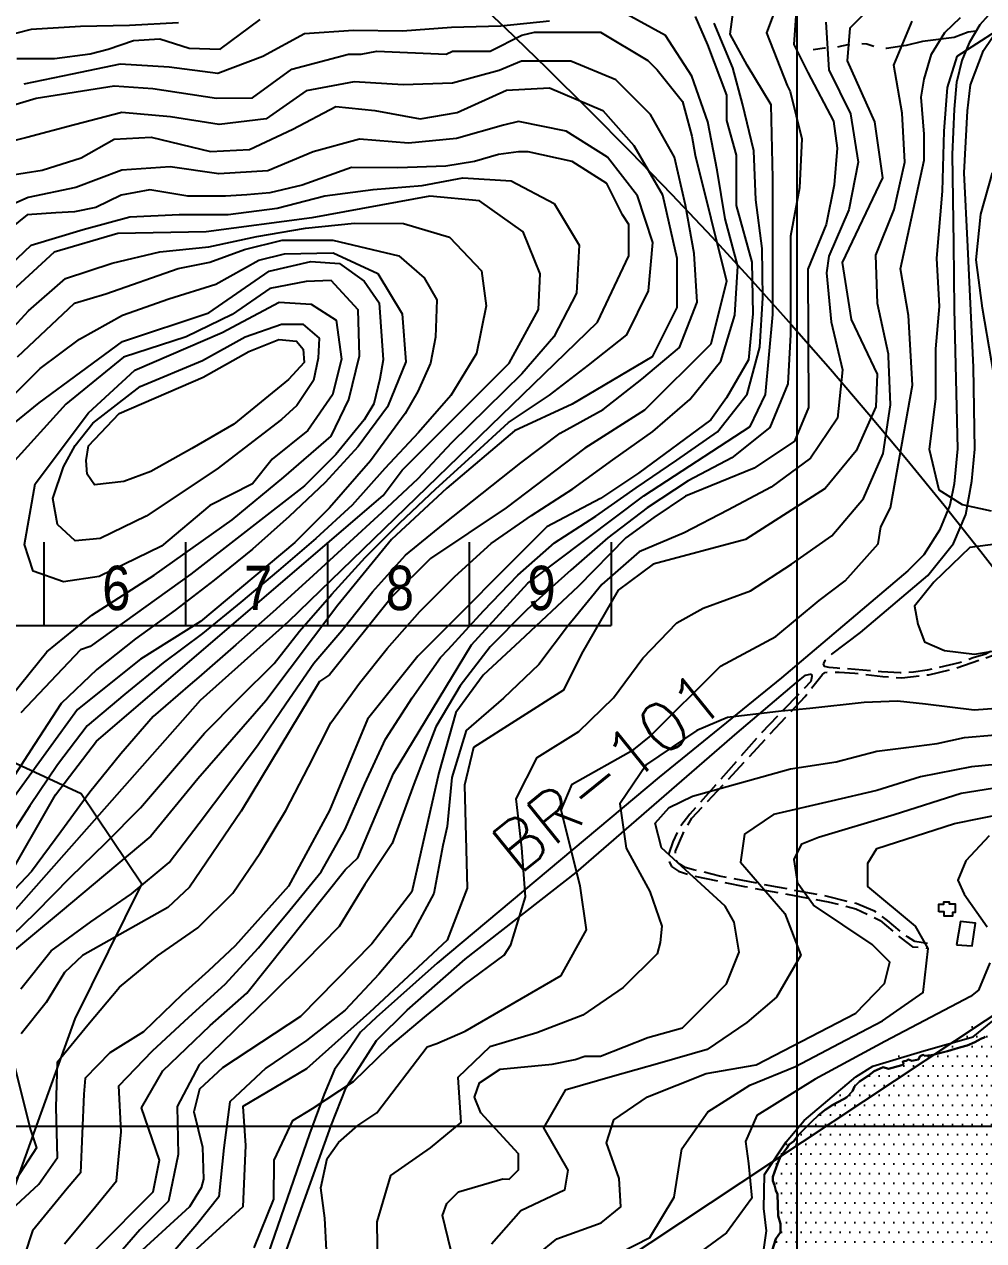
# Model space of a CAD drawing. Header units: millimetres. Extents: x 548366 to 1117317, y 7446967 to 14899125.
# Drawn here: x 556733 to 557512, y 7457322 to 7458309 of the extents above; entities that cross this region are included whole.
import ezdxf
from ezdxf.enums import TextEntityAlignment as Align

# ---------------------------------------------------------------- set-up
doc = ezdxf.new("R2010")
doc.units = ezdxf.units.MM
doc.header["$MEASUREMENT"] = 0
doc.linetypes.add('MEIO-FIOx2', pattern=[20, 15, -5])
doc.linetypes.add('RIO_PERIODICO', pattern=[5.8, 3, -0.4, 0.4, -0.4, 0.4, -0.4, 0.4, -0.4])
for name, color, linetype in [('AQUEDUTO', 7, 'Continuous'), ('AUTO_ESTRADA', 224, 'Continuous'), ('CURVA_INTERMEDIÁRIA', 32, 'Continuous'), ('CURVA_MESTRA', 36, 'Continuous'), ('EDIFICAÇÃO', 7, 'Continuous'), ('HACHURA_OCEANO', 131, 'Continuous'), ('MALHA_TM', 8, 'Continuous'), ('OCEANO', 5, 'Continuous'), ('RADIAIS', 222, 'Continuous'), ('RIO_PERIÓDICO', 4, 'RIO_PERIODICO'), ('RIO_PERMANENTE', 4, 'Continuous'), ('RUA_PAV_C_MEIO_FIO', 1, 'MEIO-FIOx2')]:
    doc.layers.add(name, color=color, linetype=linetype)
doc.styles.add('ar_n', font='ARIALN.TTF', dxfattribs={"height": 30})
doc.styles.add('ROMANS', font='romans.shx')
pattern_1 = [(0, (0, 0), (3.96875, 7.9375), [0, -7.9375])]

msp = doc.modelspace()

# ---------------------------------------------------------------- hatches: boundary and pattern name
at = {"layer": 'HACHURA_OCEANO', "ltscale": 0.5}
h = msp.add_hatch(dxfattribs=at)
h.set_pattern_fill('DOTS', color=256, scale=5, style=0)
h.set_pattern_definition(pattern_1)
h.paths.add_polyline_path([(557753.79, 7457672.69), (557748.34, 7457673.9), (557744.71, 7457672.69), (557730.18, 7457669.07), (557702.94, 7457669.67), (557686.59, 7457671.48), (557664.8, 7457673.3), (557659.35, 7457673.3), (557654.51, 7457671.48), (557642.4, 7457669.67), (557634.53, 7457665.44), (557625.45, 7457654.55), (557616.71, 7457641.38), (557612.48, 7457628.68), (557605.82, 7457617.19), (557599.76, 7457602.08), (557590.68, 7457588.77), (557585.84, 7457582.12), (557581.6, 7457568.22), (557579.79, 7457559.75), (557577.97, 7457548.26), (557572.52, 7457536.17), (557567.03, 7457532.52), (557588.08, 7457526.86), (557587.37, 7457524.14), (557565.18, 7457530.25), (557564.65, 7457522.87), (557563.44, 7457516.82), (557563.44, 7457512.59), (557557.99, 7457508.96), (557556.68, 7457508.43), (557580.91, 7457480), (557582.15, 7457481.11), (557587.33, 7457475.44), (557582.89, 7457472.23), (557578.57, 7457477.16), (557579.43, 7457478.03), (557553.61, 7457507.16), (557547.7, 7457504.73), (557545.88, 7457504.73), (557544.07, 7457507.15), (557542.25, 7457508.96), (557540.44, 7457506.55), (557540.44, 7457502.92), (557538.62, 7457499.29), (557536.8, 7457496.27), (557530.75, 7457491.43), (557521.67, 7457487.8), (557512.59, 7457489.62), (557507.74, 7457490.22), (557506.53, 7457492.64), (557505.93, 7457498.08), (557502.3, 7457496.27), (557498.06, 7457494.45), (557495.03, 7457495.06), (557492.01, 7457493.24), (557491.4, 7457489.62), (557491.4, 7457485.38), (557488.98, 7457481.76), (557484.14, 7457479.94), (557472.63, 7457475.71), (557469, 7457472.69), (557463.55, 7457472.08), (557462.95, 7457475.11), (557461.13, 7457475.11), (557459.92, 7457472.08), (557458.71, 7457469.06), (557453.26, 7457467.85), (557450.23, 7457470.27), (557446.6, 7457473.9), (557441.15, 7457475.11), (557438.73, 7457473.29), (557444.79, 7457470.87), (557446.6, 7457465.43), (557445.19, 7457464.37), (557434.3, 7457461.35), (557430.06, 7457463.77), (557422.79, 7457459.54), (557417.95, 7457455.91), (557410.69, 7457451.07), (557405.84, 7457448.05), (557396.16, 7457448.05), (557393.13, 7457446.24), (557390.1, 7457443.21), (557389.5, 7457439.58), (557388.29, 7457434.75), (557380.42, 7457430.51), (557374.36, 7457427.49), (557371.94, 7457418.42), (557368.51, 7457415), (557865, 7457415), (557865, 7457712.51), (557854.89, 7457708.97), (557847.02, 7457708.97), (557845.2, 7457707.76), (557839.75, 7457703.53), (557836.73, 7457700.51), (557834.3, 7457696.27), (557833.7, 7457692.04), (557831.28, 7457690.23), (557827.64, 7457690.23), (557822.8, 7457689.02), (557826.43, 7457688.41), (557819.17, 7457684.18), (557802.82, 7457679.34), (557792.53, 7457677.53), (557776.79, 7457676.93), (557771.34, 7457675.11), (557767.71, 7457673.9), (557764.69, 7457672.69), (557759.84, 7457674.51)])
h = msp.add_hatch(dxfattribs=at)
h.set_pattern_fill('DOTS', color=256, scale=5, style=0)
h.set_pattern_definition(pattern_1)
h.paths.add_polyline_path([(557335.01, 7457312.61), (557326.54, 7457306.57), (557325.33, 7457305.36), (557325.33, 7457295.69), (557329.65, 7457279.53), (557335.71, 7457263.2), (557338.73, 7457254.74), (557338.73, 7457245.67), (557341.16, 7457234.18), (557350.84, 7457199.72), (557352.66, 7457193.67), (557357.5, 7457186.41), (557365, 7457177.05), (557365, 7457411.49), (557361.05, 7457407.54), (557357.41, 7457402.7), (557353.18, 7457401.49), (557350.75, 7457401.49), (557343.49, 7457394.24), (557341.07, 7457388.8), (557339.86, 7457382.15), (557340.46, 7457373.68), (557340.46, 7457370.66), (557341.67, 7457367.03), (557342.88, 7457362.8), (557344.09, 7457359.77), (557344.7, 7457342.24), (557346.52, 7457335.59), (557346.52, 7457328.94), (557342.88, 7457323.5)])
h = msp.add_hatch(dxfattribs=at)
h.set_pattern_fill('DOTS', color=256, scale=5, style=0)
h.set_pattern_definition(pattern_1)
h.paths.add_polyline_path([(557368.51, 7457415), (557365, 7457411.49), (557365, 7457177.05), (557374.45, 7457165.25), (557382.93, 7457142.88), (557383.53, 7457129.58), (557382.55, 7457122.82), (557379.98, 7457120.62), (557373.16, 7457120.67), (557365, 7457120.14), (557365, 7457118.52), (557368.4, 7457118.09), (557372.64, 7457115.67), (557374.95, 7457108.57), (557379.19, 7457101.31), (557388.27, 7457086.2), (557390.69, 7457077.13), (557392.5, 7457062.01), (557393.11, 7457044.48), (557393.71, 7457036.01), (557398.56, 7457021.5), (557402.8, 7457002.76), (557404.61, 7456993.69), (557413.09, 7456974.95), (557420.5, 7456958.28), (557436.84, 7456933.49), (557446.53, 7456921.4), (557451.98, 7456920.79), (557456.22, 7456921.4), (557462.88, 7456925.03), (557467.72, 7456929.26), (557476.19, 7456929.86), (557481.04, 7456928.05), (557481.04, 7456921.4), (557479.22, 7456917.17), (557474.98, 7456915.35), (557471.96, 7456915.35), (557471.78, 7456915), (557748.76, 7456915), (557755.06, 7456918.54), (557764.14, 7456924.59), (557767.77, 7456930.63), (557769.59, 7456935.47), (557778.06, 7456938.49), (557784.72, 7456943.93), (557792.59, 7456953), (557803.49, 7456959.05), (557809.54, 7456963.89), (557824.07, 7456969.93), (557833.15, 7456977.19), (557841.63, 7456982.63), (557848.71, 7456982.97), (557853.55, 7456983.58), (557857.79, 7456985.39), (557860.82, 7456988.42), (557863.24, 7456993.25), (557865, 7456993.55), (557865, 7457415)])

# ---------------------------------------------------------------- linework, layer by layer
at = {"layer": 'AQUEDUTO', "ltscale": 5}
msp.add_lwpolyline([(556721.05, 7457355.49), (556741.5, 7457411.96), (556773.97, 7457502.06), (556828.11, 7457611.34), (556778.81, 7457684.63), (556711.46, 7457715.86)], dxfattribs=at)
at = {"layer": 'AUTO_ESTRADA', "ltscale": 2.5, "flags": 128}
for points in [[(557521.97, 7458324.13), (557508.63, 7458308.98), (557499.91, 7458294.59), (557493.93, 7458280.11), (557489.8, 7458263.32), (557489.61, 7458262.48), (557487.78, 7458240.49), (557485.94, 7458203.83), (557487, 7458131.24), (557487.78, 7458078.29), (557490.47, 7457964.85), (557487.71, 7457936.44), (557484.04, 7457919.03), (557475.79, 7457898.87), (557462.94, 7457878.7), (557450.09, 7457865.88), (557347.33, 7457778.82), (557248.24, 7457698.18), (557067.95, 7457547.15), (557018.4, 7457503.16), (557005.56, 7457491.25), (556994.55, 7457474.75), (556984.45, 7457461.01), (556976.2, 7457440.85), (556964.27, 7457408.77), (556881.41, 7457168.84)], [(557388.26, 7457798), (557411.57, 7457815.7), (557466.24, 7457862.11), (557487.23, 7457888.01), (557497.11, 7457911.43), (557502.05, 7457938.56), (557504.51, 7457964.45), (557503.28, 7458031.04), (557498.69, 7458128.87), (557495.87, 7458188.86), (557498.36, 7458239.16), (557501, 7458260.39), (557511.36, 7458288.25), (557524.33, 7458307.57), (557542.16, 7458324.26)], [(556917.35, 7457235.8), (556981.67, 7457415.39), (556994.01, 7457446.22), (557005.12, 7457463.48), (557018.7, 7457484.44), (557043.39, 7457509.1), (557090.59, 7457550.6), (557180.71, 7457620.88), (557311.57, 7457734.32), (557359.72, 7457775.01), (557367.07, 7457781.05)]]:
    msp.add_lwpolyline(points, dxfattribs=at)
at = {"layer": 'CURVA_INTERMEDIÁRIA'}
for points, elevation in [([(556791.11, 7457315.12), (556837.22, 7457361.67), (556842.34, 7457387.25), (556827.86, 7457429.82), (556845.09, 7457459.93), (556883.57, 7457496.63), (556913.43, 7457523.01), (556993.25, 7457623.09), (557003.51, 7457632.85), (557032.49, 7457701.36), (557095.66, 7457805.74), (557141.6, 7457855.64), (557235.78, 7457926.75), (557321.92, 7457982.95), (557334.55, 7458009.05), (557340.29, 7458073.86), (557340.29, 7458184.54), (557339.14, 7458244.19), (557319.62, 7458276.3), (557305.84, 7458301.54), (557310.43, 7458335.95)], 140), ([(557345.37, 7458329.4), (557335.32, 7458302.61), (557352.05, 7458259.7), (557354.56, 7458254.98), (557363.92, 7458216.55), (557362.1, 7458176.72), (557354.82, 7458137.54), (557354.63, 7458097.55), (557354.74, 7458057.55), (557352.47, 7458017.73), (557337.94, 7457982.03), (557307.16, 7457957.45), (557271.8, 7457938.76), (557238.34, 7457916.87), (557206.51, 7457892.65), (557176.39, 7457866.34), (557145.53, 7457838.62), (557138.99, 7457832.46), (557110.85, 7457804.04), (557086.49, 7457772.53), (557066.75, 7457739.05), (557048.89, 7457692.61), (557031.27, 7457644.46), (557009.17, 7457611.21), (556988.25, 7457577.13), (556960.3, 7457548.57), (556931.87, 7457520.42), (556903.28, 7457492.46), (556874.56, 7457464.75), (556856.69, 7457430.79), (556857.51, 7457391.8), (556849.71, 7457354.1), (556826.56, 7457330.83), (556812.28, 7457314.55)], 130), ([(556715.26, 7457340.8), (556744.55, 7457367.81), (556759.72, 7457389.48), (556758.43, 7457430.11), (556759.46, 7457467.24), (556784.18, 7457497.21), (556810.06, 7457527.67), (556840.73, 7457553.08), (556873.6, 7457575.86), (556901.95, 7457603.98), (556924.37, 7457636.99), (556944.94, 7457671.29), (556963.5, 7457706.71), (556981.61, 7457742.38), (557004.72, 7457774.67), (557027.37, 7457802.74), (557053.84, 7457832.78), (557082.09, 7457861.09), (557111.58, 7457888.07), (557144.4, 7457910.79), (557178.03, 7457932.33), (557210.39, 7457955.84), (557243.06, 7457978.9), (557273.03, 7458004.85), (557298.09, 7458035.99), (557309.63, 7458073.38), (557311.96, 7458113.01), (557301.78, 7458151.69), (557295.11, 7458191.05), (557287.67, 7458230.27), (557274.65, 7458267.31), (557253.39, 7458300.38), (557219.21, 7458319.19)], 170), ([(556726.57, 7458281.71), (556757.14, 7458281.71), (556786.19, 7458285.53), (556800.72, 7458289.34), (556821.36, 7458296.22), (556842.76, 7458297.74), (556866.46, 7458290.11), (556891.69, 7458289.34), (556924.21, 7458313.36)], 160), ([(557159.16, 7458312.08), (557119.47, 7458307.91), (557079.58, 7458306.96), (557039.84, 7458303.94), (556999.99, 7458304.41), (556960.2, 7458301.86), (556926.23, 7458283.25), (556889.72, 7458269.54), (556850.14, 7458274.83), (556810.57, 7458277.14), (556771.44, 7458268.89), (556732.29, 7458260.85)], 170), ([(557277.26, 7458315.92), (557287.49, 7458292.9), (557302.84, 7458251.96), (557302.84, 7458231.5), (557310.51, 7458203.36), (557310.51, 7458162.42), (557323.3, 7458116.37), (557324.19, 7458074.48), (557320.75, 7458037.07), (557302.84, 7458006.37), (557290.05, 7457988.46), (557231.21, 7457944.97), (557200.51, 7457924.5), (557157.01, 7457901.47), (557052.12, 7457796.58), (557011.19, 7457745.42), (556980.49, 7457671.23), (556947.23, 7457609.83), (556903.74, 7457561.22), (556882.23, 7457541.01), (556860.83, 7457521.92), (556829.48, 7457491.38), (556801.96, 7457474.58), (556782.18, 7457453.82), (556780.94, 7457440.98), (556778.38, 7457377.02), (556767.5, 7457364.37), (556739.22, 7457330.01), (556732.9, 7457310.24)], 160), ([(557359.21, 7458316.37), (557357.42, 7458293.08), (557368.78, 7458270.39), (557389.7, 7458230.99), (557392.69, 7458208.9), (557390.3, 7458179.05), (557383.72, 7458147.1), (557368.78, 7458110.69), (557369.38, 7457998.44), (557358.02, 7457970.98), (557325.14, 7457949.18), (557269.54, 7457926.5), (557243.83, 7457909.18), (557221.11, 7457892.47), (557182.26, 7457853.06), (557135.03, 7457808.58), (557105.14, 7457781.12), (557083.02, 7457750.67), (557069.13, 7457701.73), (557047.18, 7457605.27), (557014.9, 7457562.88), (556956.91, 7457504.07), (556893.54, 7457462.28), (556875.01, 7457444.97), (556870.23, 7457426.46), (556877.4, 7457397.8), (556878.16, 7457371.9), (556876.21, 7457364.96), (556866.64, 7457349.44), (556828.38, 7457314.21)], 120), ([(557383.33, 7458311.27), (557386.01, 7458272.63), (557403.6, 7458236.71), (557409.66, 7458197.51), (557402, 7458158.81), (557386, 7458121.15), (557383.98, 7458107.74), (557387.84, 7458067.97), (557396.89, 7458029.03), (557392.92, 7457989.76), (557370.97, 7457957.34), (557339.18, 7457933.65), (557303.76, 7457915.06), (557268.49, 7457896.58), (557231.75, 7457881.1), (557201.67, 7457854.74), (557177.36, 7457825.25), (557174.6, 7457821.69), (557150.51, 7457789.78), (557121.74, 7457762.32), (557091.54, 7457736.13), (557079.89, 7457697.97), (557075.98, 7457658.18), (557072.57, 7457642.86), (557065.1, 7457603.8), (557046.2, 7457568.62), (557020.45, 7457538.27), (556993.19, 7457509), (556961.78, 7457484.38), (556928.71, 7457461.91), (556899.55, 7457434.8), (556894.64, 7457397.44), (556890.67, 7457357.42), (556872.79, 7457335.18), (556846.95, 7457304.92)], 110), ([(556919.39, 7457316.2), (556935.18, 7457355.66), (556935.43, 7457387.4), (556950.71, 7457419.42), (556966.63, 7457429.34), (556999.96, 7457451.26), (557028.59, 7457479.18), (557059.12, 7457504.87), (557090.16, 7457530.05), (557122.35, 7457553.69), (557127.68, 7457562.15), (557139.62, 7457601.12), (557136.61, 7457641.01), (557132.05, 7457680.66), (557149.03, 7457714.24), (557182.94, 7457735.37), (557211.02, 7457762.81), (557234.81, 7457794.93), (557262.59, 7457823.47), (557283.75, 7457835.57), (557322.17, 7457849.66), (557355.59, 7457871.29), (557388.42, 7457894.11), (557414.09, 7457924.38), (557429.87, 7457961), (557435.98, 7458000.47), (557434.37, 7458040.2), (557434.28, 7458041.73), (557425.42, 7458082.91), (557423.95, 7458121.94), (557438.87, 7458159.05), (557447.69, 7458197.7), (557445.44, 7458237.46), (557438.59, 7458276.43), (557453.63, 7458312.04)], 90), ([(556977.93, 7457314.14), (556976.65, 7457340.35), (556973.34, 7457364.86), (556978.6, 7457388.54), (556987.81, 7457401.69), (557003.51, 7457415.39), (557018.86, 7457425.63), (557059.8, 7457479.35), (557067.47, 7457481.91), (557090.5, 7457492.14), (557168.65, 7457537.22), (557189.13, 7457574.29), (557184.01, 7457610.08), (557168.65, 7457671.44), (557177.61, 7457692.54), (557227.53, 7457720.66), (557240.33, 7457730.89), (557297.93, 7457788.41), (557342.73, 7457812.38), (557377.94, 7457841.78), (557399.06, 7457857.76), (557425.94, 7457887.8), (557428.2, 7457901.47), (557435.87, 7457916.82), (557453.78, 7458016.6), (557450.58, 7458073.18), (557444.18, 7458110.89), (557463.42, 7458199.14), (557463.42, 7458220.18), (557460.79, 7458250.43), (557463.42, 7458264.9), (557469.13, 7458285.22), (557480.01, 7458302.8), (557492.81, 7458314.94)], 80), ([(556693.3, 7458235.02), (556742.17, 7458249.66), (556805.7, 7458259.42), (556836.98, 7458257.47), (556888.79, 7458249.66), (556917.8, 7458249.82), (556949.93, 7458273.02), (556995.84, 7458285.22), (557006.07, 7458285.22), (557018.86, 7458287.78), (557075.15, 7458285.22), (557080.26, 7458287.78), (557110.96, 7458287.78), (557136.55, 7458300.57), (557146.78, 7458303.13), (557200.51, 7458303.13), (557238.88, 7458280.11), (557246.56, 7458272.43), (557267.02, 7458246.85), (557274.7, 7458218.71), (557277.26, 7458203.36), (557302.84, 7458101.02), (557290.05, 7458049.86), (557236.32, 7457996.13), (557187.71, 7457965.43), (557123.76, 7457916.82), (557062.36, 7457875.89), (557031.66, 7457845.19), (556980.49, 7457781.23), (556972.37, 7457775.99), (556908.83, 7457670.56), (556866.8, 7457609.06), (556849.21, 7457592.47), (556779.81, 7457553.42), (556765.14, 7457539.75), (556750.48, 7457515.35), (556729.95, 7457489.97)], 180), ([(557521.89, 7458303.91), (557489.73, 7458283.31), (557481.84, 7458258.32), (557479.21, 7458222.81), (557477.89, 7458174.15), (557473.27, 7458119.76), (557475.45, 7458080.44), (557472.55, 7458046.07), (557472.55, 7458005.31), (557467.28, 7457964.54), (557475.18, 7457931.66), (557494.27, 7457919.51), (557517.58, 7457914.61)], 70), ([(556729.82, 7457526.55), (556754.51, 7457557.23), (556786.72, 7457580.81), (556819.63, 7457603.55), (556850.37, 7457629.09), (556874.65, 7457660.85), (556898.75, 7457692.76), (556922.55, 7457724.91), (556945.11, 7457757.93), (556967.81, 7457790.85), (556990.52, 7457817.47), (557015.4, 7457848.8), (557042.17, 7457878.51), (557073.11, 7457903.66), (557104.43, 7457928.53), (557135.72, 7457953.45), (557167.62, 7457977.46), (557202.69, 7457996.7), (557234.03, 7458021.51), (557264.5, 7458046.99), (557279, 7458083.99), (557276.49, 7458123.35), (557269.61, 7458162.72), (557260.66, 7458201.67), (557241.08, 7458236.26), (557212.96, 7458264.34), (557176.29, 7458279.7), (557136.36, 7458279.49), (557118.31, 7458272.05), (557080.25, 7458261.84), (557040.35, 7458260.24), (557000.51, 7458262.81), (556961.62, 7458255.54), (556928.99, 7458232.88), (556890.85, 7458228.2), (556851.42, 7458234.42), (556811.75, 7458237.94), (556773.3, 7458227.81), (556734.71, 7458217.53), (556696.06, 7458207.73)], 190), ([(556713.38, 7457560.58), (556742.1, 7457588.43), (556770.13, 7457616.95), (556798.74, 7457644.91), (556826.87, 7457673.33), (556852.9, 7457703.7), (556879.04, 7457733.98), (556907.07, 7457762.5), (556935.63, 7457790.49), (556956.03, 7457816.93), (556982.47, 7457846.91), (557009.34, 7457876.55), (557037.61, 7457904.81), (557066.67, 7457932.31), (557096.24, 7457959.24), (557125.81, 7457986.16), (557158.96, 7458008.54), (557190.69, 7458032.88), (557221.79, 7458057.35), (557239.48, 7458093.21), (557243, 7458132.41), (557230.56, 7458170.35), (557206.13, 7458201.6), (557172.6, 7458222.87), (557133.8, 7458230.51), (557121.63, 7458227.58), (557083.58, 7458216.77), (557044.7, 7458212.97), (557004.85, 7458216.18), (556967.07, 7458206.01), (556930.24, 7458190.47), (556890.57, 7458188.08), (556851.19, 7458193.81), (556811.79, 7458191.1), (556774.42, 7458177.13), (556735.88, 7458168.93), (556700.1, 7458153.21)], 210), ([(556678.61, 7457538.19), (556875.6, 7457760.77), (556947.23, 7457824.72), (557197.95, 7458067.77), (557223.53, 7458121.49), (557223.53, 7458147.07), (557218.41, 7458154.75), (557205.62, 7458180.33), (557177.48, 7458198.24), (557141.66, 7458205.91), (557133.99, 7458205.91), (557117.7, 7458203.68), (557098.17, 7458198.24), (557074.97, 7458194.43), (557035.8, 7458193), (556998.4, 7458193.12), (556958.17, 7458178.77), (556931.88, 7458172.66), (556913.3, 7458170.94), (556896.07, 7458170.1), (556865.37, 7458170.1), (556834.67, 7458175.21), (556811.18, 7458170.66), (556790.63, 7458160.76), (556773.27, 7458157.31), (556758.34, 7458156.35), (556734.89, 7458154.75), (556709.31, 7458134.28)], 220), ([(556715.78, 7458108.92), (556738.28, 7458130.23), (556780.56, 7458142.96), (556818.45, 7458153.29), (556858.38, 7458155.05), (556898.25, 7458155.2), (556937.91, 7458160.16), (556976.56, 7458170.35), (557015.95, 7458175.34), (557055.58, 7458178.73), (557088.84, 7458184.87), (557128.01, 7458182.41), (557162.93, 7458163.97), (557183.08, 7458130.25), (557181.02, 7458091.26), (557162.54, 7458055.86), (557136.52, 7458025.71), (557107.99, 7457997.67), (557079.43, 7457969.66), (557052.15, 7457940.41), (557022.85, 7457913.19), (556993.39, 7457886.13), (556963.93, 7457859.08), (556934.39, 7457832.11), (556904.31, 7457805.74), (556874.24, 7457779.36), (556867.41, 7457773.52), (556837.13, 7457747.39), (556811, 7457717.18), (556785.71, 7457686.2), (556762.28, 7457653.78), (556738.58, 7457621.58), (556710.89, 7457592.73)], 230), ([(557525.41, 7457993.57), (557510.71, 7458078.95), (557505.44, 7458118.41), (557509.39, 7458155.23), (557518.69, 7458188.78)], 60), ([(556716.98, 7457612.38), (556757.92, 7457684.02), (556791.17, 7457727.51), (557023.98, 7457927.06), (557039.33, 7457947.52), (557126.31, 7458034.51), (557150.28, 7458077.96), (557151.54, 7458106.93), (557137.66, 7458140.93), (557102.35, 7458166.12), (557062, 7458169.9), (556966.15, 7458152.27), (556880.4, 7458140.93), (556808.51, 7458139.67), (556756.81, 7458124.56), (556708.81, 7458080.48)], 240), ([(556727.22, 7458039.62), (556773.27, 7458083.12), (556798.85, 7458090.79), (556857.69, 7458111.26), (556883.27, 7458116.37), (556911.42, 7458126.61), (556942.12, 7458134.28), (556983.05, 7458134.28), (557036.77, 7458121.49), (557057.24, 7458103.58), (557067.47, 7458085.67), (557066.5, 7458055.54), (557062.36, 7458034.51), (557052.12, 7458011.48), (557041.89, 7457993.57), (557013.75, 7457955.2), (556980.49, 7457916.82), (556952.35, 7457888.68), (556875.6, 7457824.72), (556826.99, 7457794.02), (556775.82, 7457753.09), (556673.49, 7457612.38)], 260), ([(556717.32, 7458001.99), (556745.47, 7458030.18), (556777.35, 7458053.95), (556812.33, 7458073.27), (556850.04, 7458086.58), (556888.05, 7458098.6), (556923.01, 7458118.01), (556943.89, 7458123.24), (556983.41, 7458123.84), (557019.73, 7458107.2), (557039.54, 7458074.36), (557042.44, 7458035.48), (557027.63, 7457998.81), (557003.8, 7457966.86), (556976.91, 7457937.38), (556947.76, 7457910), (556917.91, 7457883.39), (556886.82, 7457858.27), (556855.23, 7457833.73), (556822.82, 7457810.52), (556791.58, 7457785.58), (556762.65, 7457758.01), (556740.8, 7457724.86), (556719.31, 7457691.14)], 270), ([(556721.46, 7457983.23), (556744.79, 7458002.11), (556812.38, 7458051.93), (556882.38, 7458075.23), (556931.46, 7458108.98), (556965.25, 7458117.02), (556988.58, 7458115.41), (557008.69, 7458100.95), (557020.76, 7458083.27), (557023.98, 7458037.07), (557021.42, 7458021.72), (557016.31, 7458001.25), (557008.63, 7457988.46), (556985.61, 7457960.32), (556960.02, 7457934.73), (556867.92, 7457863.1), (556786.06, 7457804.26), (556778.38, 7457801.7), (556729.77, 7457750.53)], 280), ([(556722.81, 7457765.17), (556751.05, 7457800.07), (556787.42, 7457829.74), (556838.15, 7457862.29), (556901.33, 7457907.28), (556943.45, 7457941.73), (556981.73, 7457975.24), (556996.09, 7458004.91), (557004.71, 7458040.33), (557003.75, 7458077.66), (556981.73, 7458101.59), (556961.63, 7458100.63), (556931.96, 7458094.89), (556901.33, 7458073.83), (556864, 7458055.64), (556813.27, 7458039.37), (556766.36, 7458001.08), (556722.33, 7457952.26)], 290), ([(557550.33, 7457891.11), (557500.29, 7457884.66), (557471.23, 7457856.69), (557455.44, 7457836.97), (557458.07, 7457822.5), (557463.64, 7457808.12), (557479.83, 7457800.99), (557504.12, 7457798.13), (557549.36, 7457805.74)], 80), ([(557543.77, 7457755.7), (557503.91, 7457752.75), (557464.41, 7457757.57), (557441.53, 7457760.04), (557414.54, 7457758.82), (557370.38, 7457753.91), (557347.07, 7457751.9), (557303.65, 7457746.64), (557278.65, 7457736.11), (557237.85, 7457708.5), (557216.32, 7457676.5), (557221.24, 7457640.52), (557240.44, 7457605.46), (557250.16, 7457577.27), (557249.04, 7457563.93), (557246.53, 7457554.97), (557218.79, 7457527.41), (557186.04, 7457504.98), (557148.91, 7457490.66), (557110.65, 7457479.4), (557084.77, 7457454.43), (557087.04, 7457417.84), (557062.23, 7457397.29), (557029.91, 7457374.93), (557018.83, 7457337.36), (557019.5, 7457298.88)], 70), ([(557079, 7457314.46), (557072.23, 7457342.46), (557075.62, 7457352.03), (557085.2, 7457361.6), (557121.27, 7457372.29), (557126.31, 7457371.9), (557133.99, 7457379.58), (557133.99, 7457392.37), (557103.29, 7457425.63), (557098.17, 7457438.42), (557102.11, 7457449.97), (557119.01, 7457461.23), (557161.28, 7457465.17), (557180.04, 7457469.12), (557187.71, 7457471.68), (557200.51, 7457471.68), (557238.88, 7457487.03), (557267.02, 7457494.7), (557302.84, 7457530.52), (557313.07, 7457556.1), (557309.13, 7457580.59), (557301.8, 7457593.53), (557249.95, 7457640.81), (557244.88, 7457660.79), (557256.15, 7457673.74), (557275.31, 7457682.74), (557354.65, 7457705.12), (557391.76, 7457710.65), (557424.92, 7457719.33), (557448.61, 7457722.48), (557473.88, 7457725.64), (557495.99, 7457730.38), (557521.25, 7457732.74)], 60), ([(557149.07, 7457310.41), (557164.97, 7457323.4), (557201.09, 7457336.39), (557216.99, 7457349.38), (557215.54, 7457372.48), (557205.43, 7457401.34), (557211.21, 7457420.11), (557238.66, 7457438.87), (557286.34, 7457457.63), (557326.8, 7457464.85), (557407.72, 7457506.71), (557431.17, 7457530.75), (557435.5, 7457548.07), (557421.05, 7457562.5), (557373.37, 7457594.25), (557360.81, 7457611.81), (557357.65, 7457631.54), (557363.97, 7457644.16), (557377.39, 7457649.69), (557438.98, 7457667.84), (557493.46, 7457685.2), (557628.91, 7457706.8)], 40), ([(557205.18, 7457306.28), (557240.6, 7457324.47), (557260.37, 7457357.24), (557266.41, 7457396.39), (557287.65, 7457426.51), (557321.82, 7457448.28), (557358.82, 7457463.23), (557394.15, 7457481.98), (557429.59, 7457500.55), (557462.35, 7457523.39), (557466.53, 7457559.09), (557456.35, 7457577.2), (557417.66, 7457609.44), (557417.66, 7457628.38), (557424.77, 7457640.22), (557487.93, 7457660.73), (557530.57, 7457669.42)], 30), ([(557516.14, 7457650.6), (557497.17, 7457630.38), (557490.72, 7457614.64), (557495.74, 7457603.2), (557514.36, 7457576.73)], 20), ([(557516.51, 7457547.4), (557507.5, 7457525.4), (557500.84, 7457520.27), (557431.36, 7457483.79), (557374.77, 7457453.03), (557327.5, 7457423.7), (557318.19, 7457402.6), (557320.75, 7457384.69), (557323.3, 7457356.55), (557302.84, 7457328.41), (557282.37, 7457313.49)], 20), ([(557333, 7457314.74), (557335.17, 7457329.96), (557333, 7457348.07), (557333.72, 7457375.6), (557351.36, 7457402.09), (557365.87, 7457419.48), (557407.94, 7457454.97), (557421.73, 7457463.67), (557463.07, 7457475.98), (557502.97, 7457487.57), (557523.51, 7457503.95)], 10), ([(556725.07, 7457462.64), (556737.77, 7457411.87), (556742.66, 7457397.23), (556726.05, 7457371.85)], 180)]:
    msp.add_lwpolyline(points, dxfattribs=dict(at, elevation=elevation))
for points, elevation in [([(556941.53, 7457988.64), (556888.89, 7457948.44), (556831.45, 7457910.15), (556794.12, 7457891.96), (556774.02, 7457890.05), (556759.66, 7457903.45), (556755.83, 7457924.51), (556764.45, 7457950.35), (556774.02, 7457967.58), (556788.38, 7457985.77), (556826.67, 7458015.44), (556877.4, 7458036.5), (556911.86, 7458055.64), (556941.53, 7458066.17), (556958.76, 7458066.17), (556972.16, 7458054.68), (556971.21, 7458038.41), (556967.38, 7458020.23), (556953.98, 7458000.12)], 310), ([(556809.77, 7457993.43), (556877.91, 7458022.99), (556914.9, 7458043.92), (556939.26, 7458053.47), (556953.64, 7458052.26), (556959.19, 7458045.79), (556959.81, 7458035.02), (556947.17, 7458021.16), (556902.77, 7457984.83), (556868.6, 7457964.97), (556835.3, 7457946.5), (556813.41, 7457938.18), (556789.67, 7457935.72), (556783.61, 7457944.33), (556782.87, 7457955.43), (556784.72, 7457967.27)], 320)]:
    msp.add_lwpolyline(points, close=True, dxfattribs=dict(at, elevation=elevation))
at = {"layer": 'CURVA_MESTRA'}
for points, elevation in [([(557428.3, 7458331.7), (557402.93, 7458306.35), (557400.81, 7458279.94), (557423.01, 7458230.29), (557429.36, 7458184.87), (557396.58, 7458116.21), (557403.98, 7458069.83), (557425.13, 7458025.46), (557424.07, 7457999.06), (557408.21, 7457963.14), (557382.84, 7457932.51), (557318.35, 7457891.31), (557243.29, 7457871.24), (557214.74, 7457850.11), (557185.14, 7457798.35), (557170.34, 7457768.77), (557097.39, 7457722.29), (557089.99, 7457691.66), (557092.11, 7457608.21), (557075.97, 7457566.05), (557012.84, 7457507.28), (556961.8, 7457461.48), (556909.99, 7457430.84), (556912.11, 7457399.15), (556909.99, 7457349.5), (556860.3, 7457304.08)], 100), ([(556857.85, 7458310.71), (556818, 7458308.53), (556778.14, 7458307.8), (556738.22, 7458305.31), (556699.72, 7458295.59)], 150), ([(556765.23, 7457319.36), (556790.63, 7457350.05), (556807.6, 7457370.57), (556811.34, 7457410.39), (556809.37, 7457447.58), (556836.75, 7457476.21), (556866.09, 7457503.33), (556895.75, 7457530.16), (556922.66, 7457559.72), (556948.36, 7457590.38), (556973.61, 7457621.37), (556993.27, 7457656.11), (557009.15, 7457692.82), (557025.97, 7457729.08), (557047.44, 7457762.78), (557070.44, 7457795.51), (557076.77, 7457801.93), (557105.56, 7457833.34), (557133.25, 7457862.2), (557163.19, 7457888.54), (557196.79, 7457910.24), (557229.53, 7457933.21), (557262.57, 7457955.75), (557295.42, 7457978.57), (557319.61, 7458009.28), (557329.82, 7458047.47), (557332.17, 7458087.36), (557331.68, 7458127.36), (557326.73, 7458167), (557325.01, 7458206.9), (557315.71, 7458245.02), (557308.01, 7458274.2), (557292.88, 7458310.45)], 150), ([(556705.48, 7458184.5), (556747.17, 7458191.17), (556778.85, 7458201.16), (556805.54, 7458216.16), (556835.55, 7458217.83), (556883.92, 7458206.16), (556915.6, 7458207.83), (556950.62, 7458224.49), (556985.64, 7458242.82), (557017.33, 7458239.49), (557054.02, 7458232.83), (557084.04, 7458237.83), (557124.06, 7458256.16), (557159.08, 7458257.82), (557202.44, 7458239.49), (557227.45, 7458211.16), (557250.8, 7458171.17), (557262.47, 7458119.51), (557262.47, 7458079.52), (557242.46, 7458039.52), (557177.42, 7458001.2), (557130.73, 7457979.53), (557075.7, 7457932.87), (557030.67, 7457891.21), (556987.31, 7457837.89), (556928.65, 7457760.3), (556873.62, 7457696.98), (556835.26, 7457650.32), (556761.88, 7457588.66), (556713.52, 7457548.67)], 200), ([(556708.85, 7458047.65), (556735.98, 7458076.88), (556765.95, 7458103.19), (556803.89, 7458115.59), (556842.7, 7458124.77), (556882.49, 7458128.73), (556921.56, 7458137.25), (556960.95, 7458144.11), (557000.75, 7458148.11), (557040.49, 7458147.85), (557077.98, 7458136.67), (557103.94, 7458109.23), (557107.68, 7458080.92), (557099.71, 7458042.27), (557079.06, 7458008.17), (557052.81, 7457977.99), (557025.34, 7457948.92), (556998.85, 7457918.97), (556969.45, 7457891.92), (556938.91, 7457866.08), (556908.37, 7457840.25), (556877.38, 7457814.98), (556845.34, 7457791.03), (556814.37, 7457765.72), (556783.74, 7457740), (556759.45, 7457708.27), (556737.1, 7457675.11), (556715.47, 7457641.46)], 250), ([(557543.51, 7457710.69), (557501.66, 7457706.74), (557460.3, 7457698.61), (557424.77, 7457687.57), (557387.66, 7457678.89), (557341.07, 7457667.84), (557317.38, 7457652.05), (557314.22, 7457629.17), (557350.2, 7457587.68), (557363.06, 7457553.71), (557343.39, 7457519.61), (557319.31, 7457499.16), (557287.03, 7457477.1), (557248.58, 7457466.18), (557210.24, 7457455.2), (557171.82, 7457444.21), (557154.16, 7457413.62), (557173.94, 7457379.22), (557171.26, 7457362.94), (557135.7, 7457346.29), (557111.87, 7457319.2)], 50)]:
    msp.add_lwpolyline(points, dxfattribs=dict(at, elevation=elevation))
at = {"layer": 'CURVA_MESTRA', "elevation": 300}
msp.add_lwpolyline([(556933.81, 7457956.54), (556917.9, 7457936.3), (556883.17, 7457918.95), (556844.1, 7457885.69), (556793.46, 7457861.11), (556764.52, 7457856.78), (556739.93, 7457865.45), (556732.69, 7457887.14), (556741.37, 7457936.3), (556784.78, 7457994.13), (556822.4, 7458028.83), (556893.3, 7458059.2), (556939.6, 7458083.78), (556965.65, 7458082.33), (556985.9, 7458069.32), (556990.25, 7458037.51), (556983.01, 7458008.59), (556962.75, 7457979.67)], close=True, dxfattribs=at)
at = {"layer": 'EDIFICAÇÃO', "ltscale": 4}
msp.add_lwpolyline([(557475.28, 7457589.06), (557475.26, 7457595.23), (557479.28, 7457595.23), (557479.28, 7457597.1), (557483.58, 7457597.14), (557483.57, 7457595.49), (557488.44, 7457595.53), (557488.39, 7457588.26), (557486.25, 7457588.26), (557486.23, 7457585.32), (557479.55, 7457585.31), (557479.54, 7457589.06), (557475.28, 7457589.06)], dxfattribs=at)
at = {"layer": 'EDIFICAÇÃO'}
msp.add_lwpolyline([(557489.49, 7457562.22), (557502.16, 7457561.25), (557505.08, 7457579.74), (557492.9, 7457581.2)], close=True, dxfattribs=at)
at = {"layer": 'MALHA_TM'}
for points in [[(557360, 7460415), (557360, 7450410)], [(549360, 7457415), (559365, 7457415)]]:
    msp.add_lwpolyline(points, dxfattribs=at)
at = {"layer": 'OCEANO', "ltscale": 2.5}
msp.add_lwpolyline([(557512.93, 7457487.46), (557511.46, 7457486.77), (557509.81, 7457486.08), (557506.88, 7457484.44), (557504.54, 7457483.23), (557498.14, 7457480.46), (557492.96, 7457479.17), (557492.19, 7457478.75), (557488.58, 7457477.6), (557482.35, 7457475.72), (557472.77, 7457473.5), (557469, 7457472.69), (557463.55, 7457472.08), (557462.82, 7457472.78), (557461.08, 7457472.25), (557459.72, 7457471.53), (557458.71, 7457469.06), (557453.26, 7457467.85), (557450.56, 7457468.92), (557448.55, 7457467.92), (557447.15, 7457467.57), (557445.62, 7457467.18), (557446.32, 7457466.57), (557446.6, 7457465.43), (557445.19, 7457464.37), (557434.3, 7457461.35), (557429.97, 7457462.91), (557422.79, 7457459.54), (557417.95, 7457455.91), (557410.69, 7457451.07), (557406.79, 7457447.15), (557405.06, 7457443.31), (557400.6, 7457438.52), (557398.29, 7457437.2), (557392.67, 7457434.07), (557389.04, 7457432.25), (557382.93, 7457428.1), (557377.48, 7457423.81), (557371.94, 7457418.42), (557361.05, 7457407.54), (557357.41, 7457402.7), (557353.74, 7457399.97), (557351.9, 7457397.17), (557346.51, 7457390.28), (557344.69, 7457385.75), (557343.19, 7457381.26), (557340.46, 7457373.68), (557340.46, 7457370.66), (557341.67, 7457367.03), (557342.88, 7457362.8), (557344.09, 7457359.77), (557344.7, 7457342.24), (557346.52, 7457335.59), (557346.52, 7457328.94), (557342.88, 7457323.5), (557338.47, 7457309.59)], dxfattribs=at)
at = {"layer": 'RADIAIS', "linetype": 'Continuous', "ltscale": 2.5}
for p, q in [((556748.51, 7457889.09), (556748.51, 7457821.35)), ((556748.51, 7457889.09), (556748.51, 7457821.35)), ((556863.64, 7457889.09), (556863.64, 7457821.35)), ((556863.64, 7457889.09), (556863.64, 7457821.35)), ((556978.77, 7457889.09), (556978.77, 7457821.35)), ((556978.77, 7457889.09), (556978.77, 7457821.35)), ((557093.89, 7457889.09), (557093.89, 7457821.35)), ((557093.89, 7457889.09), (557093.89, 7457821.35)), ((557209.02, 7457889.09), (557209.02, 7457821.35)), ((556518.26, 7457821.35), (557209.02, 7457821.35))]:
    msp.add_line(p, q, dxfattribs=at)
msp.add_lwpolyline([(558529.59, 7458174.53), (550197.86, 7452650.98)], dxfattribs=at)
for radius in [4998.2, 3998.56, 2998.91]:
    msp.add_circle((554363.71, 7455412.75), radius, dxfattribs=at)
at = {"layer": 'RIO_PERIÓDICO', "ltscale": 25, "flags": 128}
msp.add_lwpolyline([(557505.56, 7458303.91), (557499.01, 7458303.14), (557487.55, 7458298.73), (557461.98, 7458295.5), (557448.76, 7458292.27), (557432.59, 7458289.92), (557426.71, 7458290.21), (557416.72, 7458293.44), (557405.26, 7458293.74), (557396.15, 7458291.68), (557389.39, 7458290.21), (557382.34, 7458290.21), (557371.17, 7458288.45)], dxfattribs=at)
at = {"layer": 'RIO_PERMANENTE', "ltscale": 10}
msp.add_lwpolyline([(557338.47, 7457309.59), (557342.88, 7457323.5), (557346.52, 7457328.94), (557346.52, 7457335.59), (557344.7, 7457342.24), (557344.09, 7457359.77), (557342.88, 7457362.8), (557341.67, 7457367.03), (557340.46, 7457370.66), (557340.46, 7457373.68), (557343.19, 7457381.26), (557344.69, 7457385.75), (557346.51, 7457390.28), (557351.9, 7457397.17), (557353.74, 7457399.97), (557357.41, 7457402.7), (557361.05, 7457407.54), (557371.94, 7457418.42), (557377.48, 7457423.81), (557382.93, 7457428.1), (557389.04, 7457432.25), (557392.67, 7457434.07), (557398.29, 7457437.2), (557400.6, 7457438.52), (557405.06, 7457443.31), (557406.79, 7457447.15), (557410.69, 7457451.07), (557417.95, 7457455.91), (557422.79, 7457459.54), (557429.97, 7457462.91), (557434.3, 7457461.35), (557445.19, 7457464.37), (557446.6, 7457465.43), (557446.32, 7457466.57), (557445.62, 7457467.18), (557447.15, 7457467.57), (557448.55, 7457467.92), (557450.56, 7457468.92), (557453.26, 7457467.85), (557458.71, 7457469.06), (557459.72, 7457471.53), (557461.08, 7457472.25), (557462.82, 7457472.78), (557463.55, 7457472.08), (557469, 7457472.69), (557472.77, 7457473.5), (557482.35, 7457475.72), (557488.58, 7457477.6), (557492.19, 7457478.75), (557492.96, 7457479.17), (557498.14, 7457480.46), (557504.54, 7457483.23), (557506.88, 7457484.44), (557509.81, 7457486.08), (557511.46, 7457486.77), (557512.93, 7457487.46)], dxfattribs=at)
at = {"layer": 'RUA_PAV_C_MEIO_FIO', "ltscale": 1.25, "flags": 128}
for points in [[(557466.01, 7457563.25), (557455.73, 7457564.78), (557449.63, 7457568.58), (557433.63, 7457581.91), (557422.97, 7457589.52), (557408.11, 7457595.61), (557383.73, 7457601.7), (557344.11, 7457608.94), (557297.06, 7457617.92), (557275.94, 7457623.14), (557269.35, 7457624.96), (557264.35, 7457627.91), (557261.85, 7457630.63), (557261.17, 7457633.59), (557261.4, 7457638.13), (557267.53, 7457652.65), (557274.57, 7457664.91), (557295.47, 7457687.16), (557366.62, 7457763.82), (557380.53, 7457781.31), (557382.57, 7457783.13), (557386.21, 7457783.58), (557394.38, 7457783.58), (557407.1, 7457782.68), (557429.81, 7457779.95), (557445.19, 7457778.85), (557467.04, 7457781.42), (557489.77, 7457786.89), (557517.97, 7457796.77), (557535.01, 7457806.03), (557556.48, 7457820.54), (557578.11, 7457836.21), (557588, 7457842.14), (557601.84, 7457847.67), (557616.87, 7457852.81), (557624.78, 7457857.95), (557629.32, 7457862.07), (557639.33, 7457874.79), (557653.15, 7457894.97), (557666.52, 7457915.03), (557674.48, 7457918.53), (557684.66, 7457922.98), (557696.12, 7457925.85), (557709.49, 7457928.07), (557721.58, 7457926.48), (557733.12, 7457923.97), (557746.98, 7457920.81), (557764.97, 7457917.17), (557772.99, 7457912.79), (557777.85, 7457905.75), (557781.01, 7457888.5), (557784.41, 7457872.95), (557789.28, 7457863.72), (557794.14, 7457856.67), (557802.89, 7457850.11), (557809.21, 7457849.14), (557817.96, 7457850.11), (557826.95, 7457851.81)], [(557825.98, 7457854.49), (557815.77, 7457852.79), (557809.45, 7457852.54), (557803.86, 7457853.27), (557799, 7457856.43), (557790.98, 7457867.36), (557786.84, 7457876.84), (557784.41, 7457888.98), (557781.01, 7457905.26), (557779.55, 7457909.15), (557776.63, 7457913.04), (557774.2, 7457915.22), (557768.86, 7457918.38), (557761.32, 7457920.81), (557732.88, 7457926.64), (557718.64, 7457929.38), (557712.07, 7457930.59), (557706.97, 7457930.59), (557696.76, 7457928.16), (557684.36, 7457925.73), (557671.96, 7457920.88), (557664.43, 7457917.96), (557658.6, 7457911.64), (557650.33, 7457899.01), (557635.9, 7457877.27), (557626.42, 7457865.85), (557619.37, 7457860.26), (557612.08, 7457855.16), (557605.27, 7457852.25), (557593.54, 7457848.3), (557584.06, 7457843.69), (557576.04, 7457838.83), (557568.01, 7457833.48), (557548.57, 7457819.39), (557539.09, 7457812.59), (557522.8, 7457803.12), (557513.32, 7457798.26), (557503.11, 7457795.1), (557491.69, 7457790.97), (557465.76, 7457785.07), (557454.58, 7457783.61), (557443.89, 7457782.88), (557428.57, 7457783.85), (557392.6, 7457786.77), (557386.28, 7457787.26), (557382.39, 7457787.98), (557381.66, 7457790.41), (557383.12, 7457793.33), (557388.26, 7457798)], [(557367.07, 7457781.05), (557370.6, 7457781.97), (557371.72, 7457781.97), (557372.17, 7457779.94), (557371.27, 7457775.89), (557361.58, 7457765.75), (557330.93, 7457733.99), (557273.11, 7457668.25), (557264.05, 7457656.44), (557259.31, 7457645.85), (557255.93, 7457636.16), (557255.93, 7457630.53), (557258.18, 7457625.8), (557263.82, 7457621.97), (557273.74, 7457618.59), (557317.47, 7457609.58), (557385.25, 7457597.14), (557407.73, 7457591.43), (557427.54, 7457581.91), (557444.68, 7457567.44), (557453.82, 7457560.59), (557466.01, 7457559.45)]]:
    msp.add_lwpolyline(points, dxfattribs=at)

# ---------------------------------------------------------------- texts
at = {"layer": 'AUTO_ESTRADA', "color": 7, "style": 'ROMANS'}
msp.add_text('BR-101', height=40, rotation=38.91648, dxfattribs=at).set_placement((557133.52, 7457618.31))
at = {"layer": 'RADIAIS', "linetype": 'Continuous', "ltscale": 2.5, "style": 'ar_n'}
for s, p in [('6', (556807.35, 7457833.89)), ('7', (556922.48, 7457833.89)), ('8', (557037.6, 7457833.89)), ('9', (557152.73, 7457833.89))]:
    msp.add_text(s, height=36, dxfattribs=at).set_placement(p, align=Align.CENTER)

doc.saveas('drawing.dxf')
